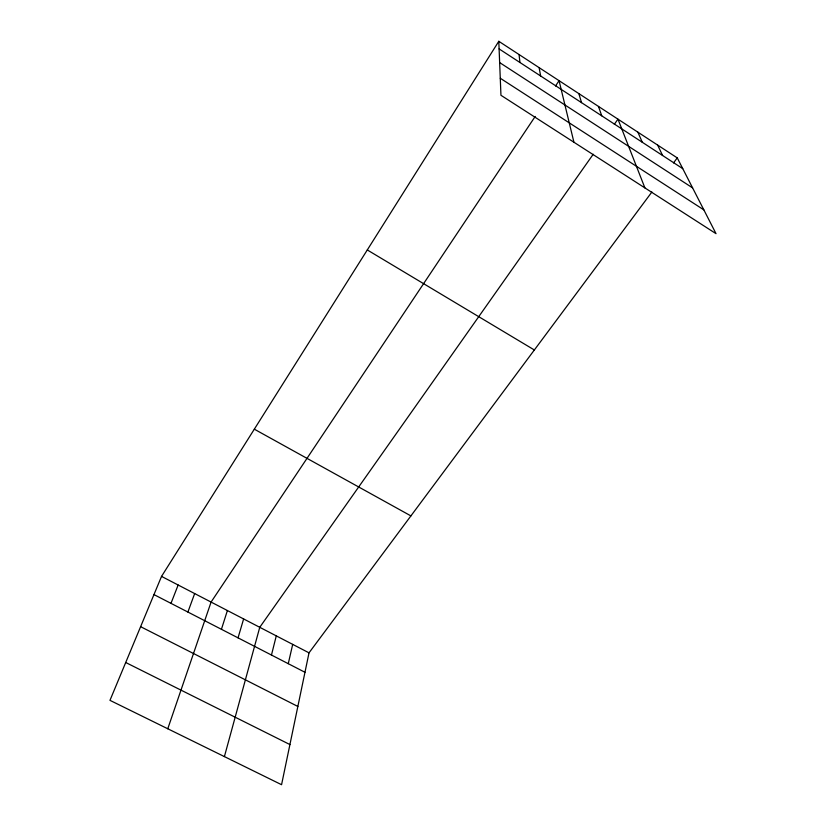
<?xml version="1.0" encoding="UTF-8"?>
<svg xmlns="http://www.w3.org/2000/svg" width="826" height="826" viewBox="0 0 826 826"><rect width="100%" height="100%" fill="white"/><g stroke="black" fill="none" stroke-linecap="round" stroke-linejoin="round"><path stroke-width="1.24" d="M651.89 192.004L309.017 652.839L281.563 784.7L109.972 700.345L161.535 576.393L498.801 41.3L677.258 157.9L716.028 233.665L500.948 95.289L498.801 41.3M288.274 663.681L292.693 644.383M271.465 655.039L276.276 635.865M224.404 756.595L259.756 627.306L593.223 154.256M238.043 637.848L243.629 618.942M221.43 629.298L227.398 610.538M167.771 728.759L211.084 602.071L535.196 116.445M187.894 612.056L194.668 593.564M170.982 603.352L178.148 585.004M555.537 85.966L559.068 80.68L573.925 142.237M614.337 124.303L617.962 119.161L644.899 187.905M673.541 162.898L677.258 157.9M125.717 662.504L289.916 744.567M140.616 626.676L297.856 706.457M153.966 594.596L304.97 672.281M161.535 576.393L309.017 652.839M254.325 429.179L410.904 515.899M367.291 249.948L534.35 349.976M500.277 78.253L703.855 209.876M499.647 62.58L692.601 187.894M499.11 48.91L682.751 168.649M657.641 145.087L662.586 155.505M637.878 132.17L642.267 142.248M598.478 106.43L601.731 115.816M578.85 93.596L581.525 102.651M539.13 67.649L540.638 75.992M519.048 54.526L519.957 62.508"/></g></svg>
